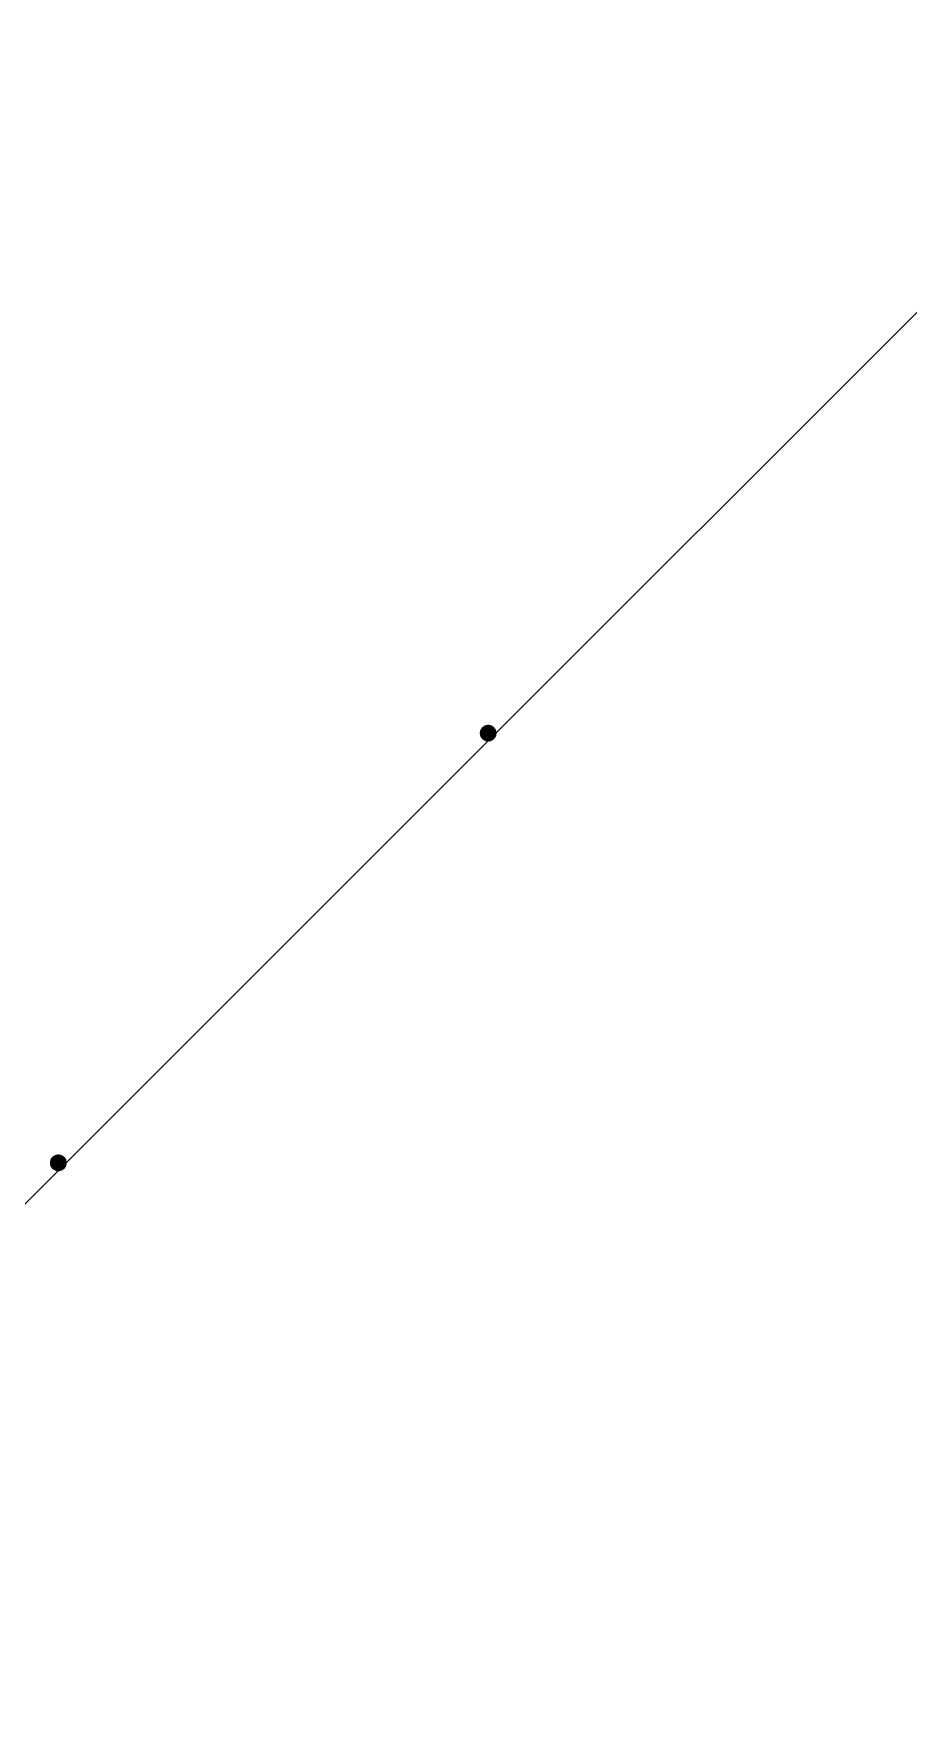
# Model space of a CAD drawing. Extents: x -1989 to 1557, y -2316 to 1157.
# Drawn here: x 197 to 485, y 526 to 1081 of the extents above; entities that cross this region are included whole.
import ezdxf

# ---------------------------------------------------------------- set-up
doc = ezdxf.new("R2010")
doc.units = 0
doc.layers.get('0').update_dxf_attribs({"color": 13, "linetype": 'CONTINUOUS'})
doc.layers.add('COLUMN', color=5, linetype='CONTINUOUS')
doc.layers.add('SITE', color=250, linetype='CONTINUOUS')

# ---------------------------------------------------------------- blocks, each defined once
blk = doc.blocks.new('GROUP_1')
at = {"color": 7}
for p, q in [((485.32, 3167.72, 190), (485.13, 3166.76, 190)), ((485.32, 3167.72), (485.13, 3166.76)), ((485.13, 3166.76), (485.32, 3167.72, 190)), ((485.14, 3166.95, 190), (485.13, 3166.76, 190)), ((485.13, 3166.76, 190), (485.14, 3166.58, 190)), ((485.13, 3166.76, 190), (485.32, 3165.81, 190)), ((485.13, 3166.76, 190), (485.13, 3166.76)), ((485.13, 3166.76), (485.32, 3165.81)), ((485.32, 3165.81), (485.13, 3166.76, 190)), ((485.16, 3167.14, 190), (485.14, 3166.95, 190)), ((485.14, 3166.58, 190), (485.16, 3166.39, 190)), ((485.19, 3167.32, 190), (485.16, 3167.14, 190)), ((485.16, 3166.39, 190), (485.19, 3166.21, 190)), ((485.24, 3167.5, 190), (485.19, 3167.32, 190)), ((485.19, 3166.21, 190), (485.24, 3166.03, 190)), ((485.3, 3167.68, 190), (485.24, 3167.5, 190)), ((485.24, 3166.03, 190), (485.3, 3165.85, 190)), ((485.38, 3167.85, 190), (485.3, 3167.68, 190)), ((485.3, 3165.85, 190), (485.38, 3165.68, 190)), ((485.86, 3168.53, 190), (485.32, 3167.72, 190)), ((485.86, 3168.53), (485.32, 3167.72)), ((485.32, 3167.72), (485.86, 3168.53, 190)), ((485.32, 3167.72, 190), (485.32, 3167.72)), ((485.32, 3165.81, 190), (485.86, 3165, 190)), ((485.32, 3165.81, 190), (485.32, 3165.81)), ((485.32, 3165.81), (485.86, 3165)), ((485.86, 3165), (485.32, 3165.81, 190)), ((485.47, 3168.01, 190), (485.38, 3167.85, 190)), ((485.57, 3168.17, 190), (485.47, 3168.01, 190)), ((485.68, 3168.32, 190), (485.57, 3168.17, 190)), ((485.8, 3168.46, 190), (485.68, 3168.32, 190)), ((485.93, 3168.6, 190), (485.8, 3168.46, 190)), ((486.67, 3169.07, 190), (485.86, 3168.53, 190)), ((486.67, 3169.07), (485.86, 3168.53)), ((485.86, 3168.53), (486.67, 3169.07, 190)), ((485.86, 3168.53, 190), (485.86, 3168.53)), ((486.07, 3168.72, 190), (485.93, 3168.6, 190)), ((486.22, 3168.83, 190), (486.07, 3168.72, 190)), ((486.38, 3168.93, 190), (486.22, 3168.83, 190)), ((486.55, 3169.02, 190), (486.38, 3168.93, 190)), ((486.72, 3169.09, 190), (486.55, 3169.02, 190)), ((487.63, 3169.26, 190), (486.67, 3169.07, 190)), ((487.63, 3169.26), (486.67, 3169.07)), ((486.67, 3169.07), (487.63, 3169.26, 190)), ((486.67, 3169.07, 190), (486.67, 3169.07)), ((486.89, 3169.15, 190), (486.72, 3169.09, 190)), ((487.07, 3169.2, 190), (486.89, 3169.15, 190)), ((487.26, 3169.24, 190), (487.07, 3169.2, 190)), ((487.44, 3169.26, 190), (487.26, 3169.24, 190)), ((487.63, 3169.26, 190), (487.44, 3169.26, 190)), ((487.82, 3169.26, 190), (487.63, 3169.26, 190)), ((488.59, 3169.07, 190), (487.63, 3169.26, 190)), ((487.63, 3169.26, 190), (487.63, 3169.26)), ((488.59, 3169.07), (487.63, 3169.26)), ((487.63, 3169.26), (488.59, 3169.07, 190)), ((488, 3169.24, 190), (487.82, 3169.26, 190)), ((488.19, 3169.2, 190), (488, 3169.24, 190)), ((488.37, 3169.15, 190), (488.19, 3169.2, 190)), ((488.54, 3169.09, 190), (488.37, 3169.15, 190)), ((488.72, 3169.02, 190), (488.54, 3169.09, 190)), ((489.4, 3168.53, 190), (488.59, 3169.07, 190)), ((489.4, 3168.53), (488.59, 3169.07)), ((488.59, 3169.07), (489.4, 3168.53, 190)), ((488.59, 3169.07, 190), (488.59, 3169.07)), ((488.88, 3168.93, 190), (488.72, 3169.02, 190)), ((489.04, 3168.83, 190), (488.88, 3168.93, 190)), ((489.19, 3168.72, 190), (489.04, 3168.83, 190)), ((489.33, 3168.6, 190), (489.19, 3168.72, 190)), ((489.46, 3168.46, 190), (489.33, 3168.6, 190)), ((489.94, 3167.72, 190), (489.4, 3168.53, 190)), ((489.4, 3168.53, 190), (489.4, 3168.53)), ((489.94, 3167.72), (489.4, 3168.53)), ((489.4, 3168.53), (489.94, 3167.72, 190)), ((489.4, 3165, 190), (489.94, 3165.81, 190)), ((489.4, 3165), (489.94, 3165.81)), ((489.94, 3165.81), (489.4, 3165, 190)), ((489.59, 3168.32, 190), (489.46, 3168.46, 190)), ((489.7, 3168.17, 190), (489.59, 3168.32, 190)), ((489.8, 3168.01, 190), (489.7, 3168.17, 190)), ((489.88, 3167.85, 190), (489.8, 3168.01, 190)), ((489.96, 3167.68, 190), (489.88, 3167.85, 190)), ((489.88, 3165.68, 190), (489.96, 3165.85, 190)), ((490.13, 3166.76, 190), (489.94, 3167.72, 190)), ((490.13, 3166.76), (489.94, 3167.72)), ((489.94, 3167.72), (490.13, 3166.76, 190)), ((489.94, 3167.72, 190), (489.94, 3167.72)), ((489.94, 3165.81, 190), (490.13, 3166.76, 190)), ((489.94, 3165.81), (490.13, 3166.76)), ((490.13, 3166.76), (489.94, 3165.81, 190)), ((489.94, 3165.81, 190), (489.94, 3165.81)), ((490.02, 3167.5, 190), (489.96, 3167.68, 190)), ((489.96, 3165.85, 190), (490.02, 3166.03, 190)), ((490.07, 3167.32, 190), (490.02, 3167.5, 190)), ((490.02, 3166.03, 190), (490.07, 3166.21, 190)), ((490.1, 3167.14, 190), (490.07, 3167.32, 190)), ((490.07, 3166.21, 190), (490.1, 3166.39, 190)), ((490.12, 3166.95, 190), (490.1, 3167.14, 190)), ((490.1, 3166.39, 190), (490.12, 3166.58, 190)), ((490.13, 3166.76, 190), (490.12, 3166.95, 190)), ((490.12, 3166.58, 190), (490.13, 3166.76, 190)), ((490.13, 3166.76, 190), (490.13, 3166.76)), ((485.38, 3165.68, 190), (485.47, 3165.51, 190)), ((485.47, 3165.51, 190), (485.57, 3165.36, 190)), ((485.57, 3165.36, 190), (485.68, 3165.21, 190)), ((485.68, 3165.21, 190), (485.8, 3165.06, 190)), ((485.8, 3165.06, 190), (485.93, 3164.93, 190)), ((485.86, 3165, 190), (486.67, 3164.45, 190)), ((485.86, 3165, 190), (485.86, 3165)), ((485.86, 3165), (486.67, 3164.45)), ((486.67, 3164.45), (485.86, 3165, 190)), ((485.93, 3164.93, 190), (486.07, 3164.81, 190)), ((486.07, 3164.81, 190), (486.22, 3164.7, 190)), ((486.22, 3164.7, 190), (486.38, 3164.6, 190)), ((486.38, 3164.6, 190), (486.55, 3164.51, 190)), ((486.55, 3164.51, 190), (486.72, 3164.44, 190)), ((486.67, 3164.45, 190), (487.63, 3164.26, 190)), ((486.67, 3164.45, 190), (486.67, 3164.45)), ((486.67, 3164.45), (487.63, 3164.26)), ((487.63, 3164.26), (486.67, 3164.45, 190)), ((486.72, 3164.44, 190), (486.89, 3164.38, 190)), ((486.89, 3164.38, 190), (487.07, 3164.33, 190)), ((487.07, 3164.33, 190), (487.26, 3164.29, 190)), ((487.26, 3164.29, 190), (487.44, 3164.27, 190)), ((487.44, 3164.27, 190), (487.63, 3164.26, 190)), ((487.63, 3164.26, 190), (488.59, 3164.45, 190)), ((487.63, 3164.26), (488.59, 3164.45)), ((488.59, 3164.45), (487.63, 3164.26, 190)), ((487.63, 3164.26, 190), (487.82, 3164.27, 190)), ((487.63, 3164.26, 190), (487.63, 3164.26)), ((487.82, 3164.27, 190), (488, 3164.29, 190)), ((488, 3164.29, 190), (488.19, 3164.33, 190)), ((488.19, 3164.33, 190), (488.37, 3164.38, 190)), ((488.37, 3164.38, 190), (488.54, 3164.44, 190)), ((488.54, 3164.44, 190), (488.72, 3164.51, 190)), ((488.59, 3164.45, 190), (489.4, 3165, 190)), ((488.59, 3164.45), (489.4, 3165)), ((489.4, 3165), (488.59, 3164.45, 190)), ((488.59, 3164.45, 190), (488.59, 3164.45)), ((488.72, 3164.51, 190), (488.88, 3164.6, 190)), ((488.88, 3164.6, 190), (489.04, 3164.7, 190)), ((489.04, 3164.7, 190), (489.19, 3164.81, 190)), ((489.19, 3164.81, 190), (489.33, 3164.93, 190)), ((489.33, 3164.93, 190), (489.46, 3165.06, 190)), ((489.4, 3165, 190), (489.4, 3165)), ((489.46, 3165.06, 190), (489.59, 3165.21, 190)), ((489.59, 3165.21, 190), (489.7, 3165.36, 190)), ((489.7, 3165.36, 190), (489.8, 3165.51, 190)), ((489.8, 3165.51, 190), (489.88, 3165.68, 190)), ((344.51, 3027.18, 190), (344.38, 3027.04, 190)), ((345.25, 3027.65, 190), (344.44, 3027.11, 190)), ((345.25, 3027.65), (344.44, 3027.11)), ((344.44, 3027.11), (345.25, 3027.65, 190)), ((344.65, 3027.3, 190), (344.51, 3027.18, 190)), ((344.8, 3027.41, 190), (344.65, 3027.3, 190)), ((344.96, 3027.51, 190), (344.8, 3027.41, 190)), ((345.12, 3027.6, 190), (344.96, 3027.51, 190)), ((345.3, 3027.67, 190), (345.12, 3027.6, 190)), ((346.21, 3027.84, 190), (345.25, 3027.65, 190)), ((346.21, 3027.84), (345.25, 3027.65)), ((345.25, 3027.65), (346.21, 3027.84, 190)), ((345.25, 3027.65, 190), (345.25, 3027.65)), ((345.47, 3027.73, 190), (345.3, 3027.67, 190)), ((345.65, 3027.78, 190), (345.47, 3027.73, 190)), ((345.84, 3027.81, 190), (345.65, 3027.78, 190)), ((346.02, 3027.84, 190), (345.84, 3027.81, 190)), ((346.21, 3027.84, 190), (346.02, 3027.84, 190)), ((346.4, 3027.84, 190), (346.21, 3027.84, 190)), ((347.17, 3027.65, 190), (346.21, 3027.84, 190)), ((346.21, 3027.84, 190), (346.21, 3027.84)), ((347.17, 3027.65), (346.21, 3027.84)), ((346.21, 3027.84), (347.17, 3027.65, 190)), ((346.58, 3027.81, 190), (346.4, 3027.84, 190)), ((346.77, 3027.78, 190), (346.58, 3027.81, 190)), ((346.95, 3027.73, 190), (346.77, 3027.78, 190)), ((347.12, 3027.67, 190), (346.95, 3027.73, 190)), ((347.29, 3027.6, 190), (347.12, 3027.67, 190)), ((347.98, 3027.11, 190), (347.17, 3027.65, 190)), ((347.98, 3027.11), (347.17, 3027.65)), ((347.17, 3027.65), (347.98, 3027.11, 190)), ((347.17, 3027.65, 190), (347.17, 3027.65)), ((347.46, 3027.51, 190), (347.29, 3027.6, 190)), ((347.62, 3027.41, 190), (347.46, 3027.51, 190)), ((347.77, 3027.3, 190), (347.62, 3027.41, 190)), ((347.91, 3027.18, 190), (347.77, 3027.3, 190)), ((348.04, 3027.04, 190), (347.91, 3027.18, 190)), ((343.9, 3026.3, 190), (343.71, 3025.34, 190)), ((343.9, 3026.3), (343.71, 3025.34)), ((343.71, 3025.34), (343.9, 3026.3, 190)), ((343.72, 3025.53, 190), (343.71, 3025.34, 190)), ((343.71, 3025.34, 190), (343.72, 3025.16, 190)), ((343.71, 3025.34, 190), (343.9, 3024.39, 190)), ((343.71, 3025.34, 190), (343.71, 3025.34)), ((343.71, 3025.34), (343.9, 3024.39)), ((343.9, 3024.39), (343.71, 3025.34, 190)), ((343.74, 3025.72, 190), (343.72, 3025.53, 190)), ((343.72, 3025.16, 190), (343.74, 3024.97, 190)), ((343.77, 3025.9, 190), (343.74, 3025.72, 190)), ((343.74, 3024.97, 190), (343.77, 3024.79, 190)), ((343.82, 3026.08, 190), (343.77, 3025.9, 190)), ((343.77, 3024.79, 190), (343.82, 3024.61, 190)), ((343.88, 3026.26, 190), (343.82, 3026.08, 190)), ((343.82, 3024.61, 190), (343.88, 3024.43, 190)), ((343.96, 3026.43, 190), (343.88, 3026.26, 190)), ((343.88, 3024.43, 190), (343.96, 3024.26, 190)), ((344.44, 3027.11, 190), (343.9, 3026.3, 190)), ((344.44, 3027.11), (343.9, 3026.3)), ((343.9, 3026.3), (344.44, 3027.11, 190)), ((343.9, 3026.3, 190), (343.9, 3026.3)), ((343.9, 3024.39, 190), (344.44, 3023.57, 190)), ((343.9, 3024.39, 190), (343.9, 3024.39)), ((343.9, 3024.39), (344.44, 3023.57)), ((344.44, 3023.57), (343.9, 3024.39, 190)), ((344.04, 3026.59, 190), (343.96, 3026.43, 190)), ((343.96, 3024.26, 190), (344.04, 3024.09, 190)), ((344.14, 3026.75, 190), (344.04, 3026.59, 190)), ((344.04, 3024.09, 190), (344.14, 3023.93, 190)), ((344.25, 3026.9, 190), (344.14, 3026.75, 190)), ((344.14, 3023.93, 190), (344.25, 3023.78, 190)), ((344.38, 3027.04, 190), (344.25, 3026.9, 190)), ((344.25, 3023.78, 190), (344.38, 3023.64, 190)), ((344.38, 3023.64, 190), (344.51, 3023.51, 190)), ((344.44, 3027.11, 190), (344.44, 3027.11)), ((344.44, 3023.57, 190), (345.25, 3023.03, 190)), ((344.44, 3023.57, 190), (344.44, 3023.57)), ((344.44, 3023.57), (345.25, 3023.03)), ((345.25, 3023.03), (344.44, 3023.57, 190)), ((344.51, 3023.51, 190), (344.65, 3023.39, 190)), ((344.65, 3023.39, 190), (344.8, 3023.28, 190)), ((344.8, 3023.28, 190), (344.96, 3023.18, 190)), ((344.96, 3023.18, 190), (345.12, 3023.09, 190)), ((345.12, 3023.09, 190), (345.3, 3023.02, 190)), ((345.25, 3023.03, 190), (346.21, 3022.84, 190)), ((345.25, 3023.03, 190), (345.25, 3023.03)), ((345.25, 3023.03), (346.21, 3022.84)), ((346.21, 3022.84), (345.25, 3023.03, 190)), ((345.3, 3023.02, 190), (345.47, 3022.95, 190)), ((345.47, 3022.95, 190), (345.65, 3022.91, 190)), ((345.65, 3022.91, 190), (345.84, 3022.87, 190)), ((345.84, 3022.87, 190), (346.02, 3022.85, 190)), ((346.02, 3022.85, 190), (346.21, 3022.84, 190)), ((346.21, 3022.84, 190), (347.17, 3023.03, 190)), ((346.21, 3022.84), (347.17, 3023.03)), ((347.17, 3023.03), (346.21, 3022.84, 190)), ((346.21, 3022.84, 190), (346.4, 3022.85, 190)), ((346.21, 3022.84, 190), (346.21, 3022.84)), ((346.4, 3022.85, 190), (346.58, 3022.87, 190)), ((346.58, 3022.87, 190), (346.77, 3022.91, 190)), ((346.77, 3022.91, 190), (346.95, 3022.95, 190)), ((346.95, 3022.95, 190), (347.12, 3023.02, 190)), ((347.12, 3023.02, 190), (347.29, 3023.09, 190)), ((347.17, 3023.03, 190), (347.98, 3023.57, 190)), ((347.17, 3023.03), (347.98, 3023.57)), ((347.98, 3023.57), (347.17, 3023.03, 190)), ((347.17, 3023.03, 190), (347.17, 3023.03)), ((347.29, 3023.09, 190), (347.46, 3023.18, 190)), ((347.46, 3023.18, 190), (347.62, 3023.28, 190)), ((347.62, 3023.28, 190), (347.77, 3023.39, 190)), ((347.77, 3023.39, 190), (347.91, 3023.51, 190)), ((347.91, 3023.51, 190), (348.04, 3023.64, 190)), ((348.52, 3026.3, 190), (347.98, 3027.11, 190)), ((347.98, 3027.11, 190), (347.98, 3027.11)), ((348.52, 3026.3), (347.98, 3027.11)), ((347.98, 3027.11), (348.52, 3026.3, 190)), ((347.98, 3023.57, 190), (348.52, 3024.39, 190)), ((347.98, 3023.57), (348.52, 3024.39)), ((348.52, 3024.39), (347.98, 3023.57, 190)), ((347.98, 3023.57, 190), (347.98, 3023.57)), ((348.16, 3026.9, 190), (348.04, 3027.04, 190)), ((348.04, 3023.64, 190), (348.16, 3023.78, 190)), ((348.27, 3026.75, 190), (348.16, 3026.9, 190)), ((348.16, 3023.78, 190), (348.27, 3023.93, 190)), ((348.37, 3026.59, 190), (348.27, 3026.75, 190)), ((348.27, 3023.93, 190), (348.37, 3024.09, 190)), ((348.46, 3026.43, 190), (348.37, 3026.59, 190)), ((348.37, 3024.09, 190), (348.46, 3024.26, 190)), ((348.54, 3026.26, 190), (348.46, 3026.43, 190)), ((348.46, 3024.26, 190), (348.54, 3024.43, 190)), ((348.71, 3025.34, 190), (348.52, 3026.3, 190)), ((348.71, 3025.34), (348.52, 3026.3)), ((348.52, 3026.3), (348.71, 3025.34, 190)), ((348.52, 3026.3, 190), (348.52, 3026.3)), ((348.52, 3024.39, 190), (348.71, 3025.34, 190)), ((348.52, 3024.39), (348.71, 3025.34)), ((348.71, 3025.34), (348.52, 3024.39, 190)), ((348.52, 3024.39, 190), (348.52, 3024.39)), ((348.6, 3026.08, 190), (348.54, 3026.26, 190)), ((348.54, 3024.43, 190), (348.6, 3024.61, 190)), ((348.65, 3025.9, 190), (348.6, 3026.08, 190)), ((348.6, 3024.61, 190), (348.65, 3024.79, 190)), ((348.68, 3025.72, 190), (348.65, 3025.9, 190)), ((348.65, 3024.79, 190), (348.68, 3024.97, 190)), ((348.7, 3025.53, 190), (348.68, 3025.72, 190)), ((348.68, 3024.97, 190), (348.7, 3025.16, 190)), ((348.71, 3025.34, 190), (348.7, 3025.53, 190)), ((348.7, 3025.16, 190), (348.71, 3025.34, 190)), ((348.71, 3025.34, 190), (348.71, 3025.34))]:
    blk.add_line(p, q, dxfattribs=at)
at = {"layer": 'COLUMN', "color": 7}
for points in [[(490.13, 3166.76, 190), (490.09, 3167.22, 190), (489.96, 3167.68, 190), (489.72, 3168.13, 190), (489.4, 3168.53, 190), (489, 3168.86, 190), (488.55, 3169.09, 190), (488.09, 3169.22, 190), (487.63, 3169.26, 190), (487.18, 3169.22, 190), (486.71, 3169.09, 190), (486.26, 3168.86, 190), (485.86, 3168.53, 190), (485.54, 3168.13, 190), (485.31, 3167.68, 190), (485.17, 3167.22, 190), (485.13, 3166.76, 190), (485.17, 3166.31, 190), (485.31, 3165.84, 190), (485.54, 3165.4, 190), (485.86, 3165, 190), (486.26, 3164.67, 190), (486.71, 3164.44, 190), (487.18, 3164.31, 190), (487.63, 3164.26, 190), (488.09, 3164.31, 190), (488.55, 3164.44, 190), (489, 3164.67, 190), (489.4, 3165, 190), (489.72, 3165.4, 190), (489.96, 3165.84, 190), (490.09, 3166.31, 190), (490.13, 3166.76, 190)], [(348.71, 3025.34, 190), (348.67, 3025.8, 190), (348.53, 3026.26, 190), (348.3, 3026.71, 190), (347.98, 3027.11, 190), (347.58, 3027.44, 190), (347.13, 3027.67, 190), (346.66, 3027.8, 190), (346.21, 3027.84, 190), (345.75, 3027.8, 190), (345.29, 3027.67, 190), (344.84, 3027.44, 190), (344.44, 3027.11, 190), (344.12, 3026.71, 190), (343.88, 3026.26, 190), (343.75, 3025.8, 190), (343.71, 3025.34, 190), (343.75, 3024.89, 190), (343.88, 3024.42, 190), (344.12, 3023.97, 190), (344.44, 3023.58, 190), (344.84, 3023.25, 190), (345.29, 3023.02, 190), (345.75, 3022.88, 190), (346.21, 3022.84, 190), (346.66, 3022.88, 190), (347.13, 3023.02, 190), (347.58, 3023.25, 190), (347.98, 3023.58, 190), (348.3, 3023.97, 190), (348.53, 3024.42, 190), (348.67, 3024.89, 190), (348.71, 3025.34, 190)]]:
    blk.add_polyline3d(points, close=True, dxfattribs=at)
at = {"layer": 'SITE', "color": 7}
blk.add_polyline3d([(65.87, 2742.5, 0), (720.34, 3396.97, 0)], dxfattribs=at)
at = {"layer": 'COLUMN', "color": 7}
mesh = blk.add_polyface(dxfattribs=at)
corners = [(485.14, 3166.58, 190), (485.14, 3166.95, 190), (485.13, 3166.76, 190), (485.16, 3166.39, 190), (485.16, 3167.14, 190), (485.19, 3166.21, 190), (485.19, 3167.32, 190), (485.24, 3166.03, 190), (485.24, 3167.5, 190), (485.3, 3165.85, 190), (485.3, 3167.68, 190), (485.38, 3165.68, 190), (485.38, 3167.85, 190), (485.47, 3165.51, 190), (485.47, 3168.01, 190), (485.57, 3165.36, 190), (485.57, 3168.17, 190), (485.68, 3165.21, 190), (485.68, 3168.32, 190), (485.8, 3165.06, 190), (485.8, 3168.46, 190), (485.93, 3164.93, 190), (485.93, 3168.6, 190), (486.07, 3164.81, 190), (486.07, 3168.72, 190), (486.22, 3164.7, 190), (486.22, 3168.83, 190), (486.38, 3164.6, 190), (486.38, 3168.93, 190), (486.55, 3164.51, 190), (486.55, 3169.02, 190), (486.72, 3164.44, 190), (486.72, 3169.09, 190), (486.89, 3164.38, 190), (486.89, 3169.15, 190), (487.07, 3164.33, 190), (487.07, 3169.2, 190), (487.26, 3164.29, 190), (487.26, 3169.24, 190), (487.44, 3164.27, 190), (487.44, 3169.26, 190), (487.63, 3164.26, 190), (487.63, 3169.26, 190), (487.82, 3164.27, 190), (487.82, 3169.26, 190), (488, 3164.29, 190), (488, 3169.24, 190), (488.19, 3164.33, 190), (488.19, 3169.2, 190), (488.37, 3164.38, 190), (488.37, 3169.15, 190), (488.54, 3164.44, 190), (488.54, 3169.09, 190), (488.72, 3164.51, 190), (488.72, 3169.02, 190), (488.88, 3164.6, 190), (488.88, 3168.93, 190), (489.04, 3164.7, 190), (489.04, 3168.83, 190), (489.19, 3164.81, 190), (489.19, 3168.72, 190), (489.33, 3164.93, 190), (489.33, 3168.6, 190), (489.46, 3165.06, 190), (489.46, 3168.46, 190), (489.59, 3165.21, 190), (489.59, 3168.32, 190), (489.7, 3165.36, 190), (489.7, 3168.17, 190), (489.8, 3165.51, 190), (489.8, 3168.01, 190), (489.88, 3165.68, 190), (489.88, 3167.85, 190), (489.96, 3165.85, 190), (489.96, 3167.68, 190), (490.02, 3166.03, 190), (490.02, 3167.5, 190), (490.07, 3166.21, 190), (490.07, 3167.32, 190), (490.1, 3166.39, 190), (490.1, 3167.14, 190), (490.12, 3166.58, 190), (490.12, 3166.95, 190), (490.13, 3166.76, 190)]
mesh.append_faces([[corners[k] for k in face] for face in [(0, 1, 2), (82, 81, 83)]], dxfattribs={"vtx0": -1, "color": 7})
mesh.append_faces([[corners[k] for k in face] for face in [(1, 3, 4), (4, 5, 6), (6, 7, 8), (8, 9, 10), (10, 11, 12), (12, 13, 14), (14, 15, 16), (16, 17, 18), (18, 19, 20), (20, 21, 22), (22, 23, 24), (24, 25, 26), (26, 27, 28), (28, 29, 30), (30, 31, 32), (32, 33, 34), (34, 35, 36), (36, 37, 38), (38, 39, 40), (40, 41, 42), (42, 43, 44), (44, 45, 46), (46, 47, 48), (48, 49, 50), (50, 51, 52), (52, 53, 54), (54, 55, 56), (56, 57, 58), (58, 59, 60), (60, 61, 62), (62, 63, 64), (64, 65, 66), (66, 67, 68), (68, 69, 70), (70, 71, 72), (72, 73, 74), (74, 75, 76), (76, 77, 78), (78, 79, 80), (80, 81, 82)]], dxfattribs={"vtx0": -1, "vtx1": -1, "color": 7})
mesh.append_faces([[corners[k] for k in face] for face in [(1, 0, 3), (4, 3, 5), (6, 5, 7), (8, 7, 9), (10, 9, 11), (12, 11, 13), (14, 13, 15), (16, 15, 17), (18, 17, 19), (20, 19, 21), (22, 21, 23), (24, 23, 25), (26, 25, 27), (28, 27, 29), (30, 29, 31), (32, 31, 33), (34, 33, 35), (36, 35, 37), (38, 37, 39), (40, 39, 41), (42, 41, 43), (44, 43, 45), (46, 45, 47), (48, 47, 49), (50, 49, 51), (52, 51, 53), (54, 53, 55), (56, 55, 57), (58, 57, 59), (60, 59, 61), (62, 61, 63), (64, 63, 65), (66, 65, 67), (68, 67, 69), (70, 69, 71), (72, 71, 73), (74, 73, 75), (76, 75, 77), (78, 77, 79), (80, 79, 81)]], dxfattribs={"vtx0": -1, "vtx2": -1, "color": 7})
mesh = blk.add_polyface(dxfattribs=at)
corners = [(485.32, 3165.81, 190), (485.32, 3167.72, 190), (485.13, 3166.76, 190), (485.86, 3165, 190), (485.86, 3168.53, 190), (486.67, 3164.45, 190), (486.67, 3169.07, 190), (487.63, 3164.26, 190), (487.63, 3169.26, 190), (488.59, 3164.45, 190), (488.59, 3169.07, 190), (489.4, 3165, 190), (489.4, 3168.53, 190), (489.94, 3165.81, 190), (489.94, 3167.72, 190), (490.13, 3166.76, 190)]
mesh.append_faces([[corners[k] for k in face] for face in [(0, 1, 2), (14, 13, 15)]], dxfattribs={"vtx0": -1, "color": 7})
mesh.append_faces([[corners[k] for k in face] for face in [(1, 3, 4), (4, 5, 6), (6, 7, 8), (8, 9, 10), (10, 11, 12), (12, 13, 14)]], dxfattribs={"vtx0": -1, "vtx1": -1, "color": 7})
mesh.append_faces([[corners[k] for k in face] for face in [(1, 0, 3), (4, 3, 5), (6, 5, 7), (8, 7, 9), (10, 9, 11), (12, 11, 13)]], dxfattribs={"vtx0": -1, "vtx2": -1, "color": 7})
mesh = blk.add_polyface(dxfattribs=at)
corners = [(485.32, 3167.72), (485.32, 3165.81), (485.13, 3166.76), (485.86, 3168.53), (485.86, 3165), (486.67, 3169.07), (486.67, 3164.45), (487.63, 3169.26), (487.63, 3164.26), (488.59, 3169.07), (488.59, 3164.45), (489.4, 3168.53), (489.4, 3165), (489.94, 3167.72), (489.94, 3165.81), (490.13, 3166.76)]
mesh.append_faces([[corners[k] for k in face] for face in [(0, 1, 2), (14, 13, 15)]], dxfattribs={"vtx0": -1, "color": 7})
mesh.append_faces([[corners[k] for k in face] for face in [(1, 3, 4), (4, 5, 6), (6, 7, 8), (8, 9, 10), (10, 11, 12), (12, 13, 14)]], dxfattribs={"vtx0": -1, "vtx1": -1, "color": 7})
mesh.append_faces([[corners[k] for k in face] for face in [(1, 0, 3), (4, 3, 5), (6, 5, 7), (8, 7, 9), (10, 9, 11), (12, 11, 13)]], dxfattribs={"vtx0": -1, "vtx2": -1, "color": 7})
mesh = blk.add_polyface(dxfattribs=at)
corners = [(485.32, 3167.72), (485.13, 3166.76), (485.32, 3167.72, 190)]
mesh.append_faces([[corners[k] for k in face] for face in [(0, 1, 2)]], dxfattribs={"color": 7})
mesh = blk.add_polyface(dxfattribs=at)
corners = [(485.32, 3167.72, 190), (485.13, 3166.76), (485.13, 3166.76, 190)]
mesh.append_faces([[corners[k] for k in face] for face in [(0, 1, 2)]], dxfattribs={"color": 7})
mesh = blk.add_polyface(dxfattribs=at)
corners = [(485.13, 3166.76), (485.32, 3165.81), (485.13, 3166.76, 190)]
mesh.append_faces([[corners[k] for k in face] for face in [(0, 1, 2)]], dxfattribs={"color": 7})
mesh = blk.add_polyface(dxfattribs=at)
corners = [(485.13, 3166.76, 190), (485.32, 3165.81), (485.32, 3165.81, 190)]
mesh.append_faces([[corners[k] for k in face] for face in [(0, 1, 2)]], dxfattribs={"color": 7})
mesh = blk.add_polyface(dxfattribs=at)
corners = [(485.86, 3168.53), (485.32, 3167.72), (485.86, 3168.53, 190)]
mesh.append_faces([[corners[k] for k in face] for face in [(0, 1, 2)]], dxfattribs={"color": 7})
mesh = blk.add_polyface(dxfattribs=at)
corners = [(485.86, 3168.53, 190), (485.32, 3167.72), (485.32, 3167.72, 190)]
mesh.append_faces([[corners[k] for k in face] for face in [(0, 1, 2)]], dxfattribs={"color": 7})
mesh = blk.add_polyface(dxfattribs=at)
corners = [(485.32, 3165.81), (485.86, 3165), (485.32, 3165.81, 190)]
mesh.append_faces([[corners[k] for k in face] for face in [(0, 1, 2)]], dxfattribs={"color": 7})
mesh = blk.add_polyface(dxfattribs=at)
corners = [(485.32, 3165.81, 190), (485.86, 3165), (485.86, 3165, 190)]
mesh.append_faces([[corners[k] for k in face] for face in [(0, 1, 2)]], dxfattribs={"color": 7})
mesh = blk.add_polyface(dxfattribs=at)
corners = [(486.67, 3169.07, 190), (486.67, 3169.07), (485.86, 3168.53)]
mesh.append_faces([[corners[k] for k in face] for face in [(0, 1, 2)]], dxfattribs={"color": 7})
mesh = blk.add_polyface(dxfattribs=at)
corners = [(486.67, 3169.07, 190), (485.86, 3168.53), (485.86, 3168.53, 190)]
mesh.append_faces([[corners[k] for k in face] for face in [(0, 1, 2)]], dxfattribs={"color": 7})
mesh = blk.add_polyface(dxfattribs=at)
corners = [(487.63, 3169.26, 190), (487.63, 3169.26), (486.67, 3169.07)]
mesh.append_faces([[corners[k] for k in face] for face in [(0, 1, 2)]], dxfattribs={"color": 7})
mesh = blk.add_polyface(dxfattribs=at)
corners = [(487.63, 3169.26, 190), (486.67, 3169.07), (486.67, 3169.07, 190)]
mesh.append_faces([[corners[k] for k in face] for face in [(0, 1, 2)]], dxfattribs={"color": 7})
mesh = blk.add_polyface(dxfattribs=at)
corners = [(488.59, 3169.07, 190), (488.59, 3169.07), (487.63, 3169.26)]
mesh.append_faces([[corners[k] for k in face] for face in [(0, 1, 2)]], dxfattribs={"color": 7})
mesh = blk.add_polyface(dxfattribs=at)
corners = [(488.59, 3169.07, 190), (487.63, 3169.26), (487.63, 3169.26, 190)]
mesh.append_faces([[corners[k] for k in face] for face in [(0, 1, 2)]], dxfattribs={"color": 7})
mesh = blk.add_polyface(dxfattribs=at)
corners = [(489.4, 3168.53, 190), (489.4, 3168.53), (488.59, 3169.07)]
mesh.append_faces([[corners[k] for k in face] for face in [(0, 1, 2)]], dxfattribs={"color": 7})
mesh = blk.add_polyface(dxfattribs=at)
corners = [(489.4, 3168.53, 190), (488.59, 3169.07), (488.59, 3169.07, 190)]
mesh.append_faces([[corners[k] for k in face] for face in [(0, 1, 2)]], dxfattribs={"color": 7})
mesh = blk.add_polyface(dxfattribs=at)
corners = [(489.4, 3168.53), (489.94, 3167.72, 190), (489.94, 3167.72)]
mesh.append_faces([[corners[k] for k in face] for face in [(0, 1, 2)]], dxfattribs={"color": 7})
mesh = blk.add_polyface(dxfattribs=at)
corners = [(489.4, 3168.53, 190), (489.94, 3167.72, 190), (489.4, 3168.53)]
mesh.append_faces([[corners[k] for k in face] for face in [(0, 1, 2)]], dxfattribs={"color": 7})
mesh = blk.add_polyface(dxfattribs=at)
corners = [(489.94, 3165.81), (489.4, 3165, 190), (489.4, 3165)]
mesh.append_faces([[corners[k] for k in face] for face in [(0, 1, 2)]], dxfattribs={"color": 7})
mesh = blk.add_polyface(dxfattribs=at)
corners = [(489.94, 3165.81, 190), (489.4, 3165, 190), (489.94, 3165.81)]
mesh.append_faces([[corners[k] for k in face] for face in [(0, 1, 2)]], dxfattribs={"color": 7})
mesh = blk.add_polyface(dxfattribs=at)
corners = [(489.94, 3167.72), (490.13, 3166.76, 190), (490.13, 3166.76)]
mesh.append_faces([[corners[k] for k in face] for face in [(0, 1, 2)]], dxfattribs={"color": 7})
mesh = blk.add_polyface(dxfattribs=at)
corners = [(489.94, 3167.72, 190), (490.13, 3166.76, 190), (489.94, 3167.72)]
mesh.append_faces([[corners[k] for k in face] for face in [(0, 1, 2)]], dxfattribs={"color": 7})
mesh = blk.add_polyface(dxfattribs=at)
corners = [(490.13, 3166.76), (489.94, 3165.81, 190), (489.94, 3165.81)]
mesh.append_faces([[corners[k] for k in face] for face in [(0, 1, 2)]], dxfattribs={"color": 7})
mesh = blk.add_polyface(dxfattribs=at)
corners = [(490.13, 3166.76, 190), (489.94, 3165.81, 190), (490.13, 3166.76)]
mesh.append_faces([[corners[k] for k in face] for face in [(0, 1, 2)]], dxfattribs={"color": 7})
mesh = blk.add_polyface(dxfattribs=at)
corners = [(485.86, 3165, 190), (485.86, 3165), (486.67, 3164.45)]
mesh.append_faces([[corners[k] for k in face] for face in [(0, 1, 2)]], dxfattribs={"color": 7})
mesh = blk.add_polyface(dxfattribs=at)
corners = [(485.86, 3165, 190), (486.67, 3164.45), (486.67, 3164.45, 190)]
mesh.append_faces([[corners[k] for k in face] for face in [(0, 1, 2)]], dxfattribs={"color": 7})
mesh = blk.add_polyface(dxfattribs=at)
corners = [(486.67, 3164.45, 190), (486.67, 3164.45), (487.63, 3164.26)]
mesh.append_faces([[corners[k] for k in face] for face in [(0, 1, 2)]], dxfattribs={"color": 7})
mesh = blk.add_polyface(dxfattribs=at)
corners = [(486.67, 3164.45, 190), (487.63, 3164.26), (487.63, 3164.26, 190)]
mesh.append_faces([[corners[k] for k in face] for face in [(0, 1, 2)]], dxfattribs={"color": 7})
mesh = blk.add_polyface(dxfattribs=at)
corners = [(487.63, 3164.26, 190), (487.63, 3164.26), (488.59, 3164.45)]
mesh.append_faces([[corners[k] for k in face] for face in [(0, 1, 2)]], dxfattribs={"color": 7})
mesh = blk.add_polyface(dxfattribs=at)
corners = [(487.63, 3164.26, 190), (488.59, 3164.45), (488.59, 3164.45, 190)]
mesh.append_faces([[corners[k] for k in face] for face in [(0, 1, 2)]], dxfattribs={"color": 7})
mesh = blk.add_polyface(dxfattribs=at)
corners = [(488.59, 3164.45, 190), (488.59, 3164.45), (489.4, 3165)]
mesh.append_faces([[corners[k] for k in face] for face in [(0, 1, 2)]], dxfattribs={"color": 7})
mesh = blk.add_polyface(dxfattribs=at)
corners = [(488.59, 3164.45, 190), (489.4, 3165), (489.4, 3165, 190)]
mesh.append_faces([[corners[k] for k in face] for face in [(0, 1, 2)]], dxfattribs={"color": 7})
mesh = blk.add_polyface(dxfattribs=at)
corners = [(343.72, 3025.16, 190), (343.72, 3025.53, 190), (343.71, 3025.34, 190), (343.74, 3024.97, 190), (343.74, 3025.72, 190), (343.77, 3024.79, 190), (343.77, 3025.9, 190), (343.82, 3024.61, 190), (343.82, 3026.08, 190), (343.88, 3024.43, 190), (343.88, 3026.26, 190), (343.96, 3024.26, 190), (343.96, 3026.43, 190), (344.04, 3024.09, 190), (344.04, 3026.59, 190), (344.14, 3023.93, 190), (344.14, 3026.75, 190), (344.25, 3023.78, 190), (344.25, 3026.9, 190), (344.38, 3023.64, 190), (344.38, 3027.04, 190), (344.51, 3023.51, 190), (344.51, 3027.18, 190), (344.65, 3023.39, 190), (344.65, 3027.3, 190), (344.8, 3023.28, 190), (344.8, 3027.41, 190), (344.96, 3023.18, 190), (344.96, 3027.51, 190), (345.12, 3023.09, 190), (345.12, 3027.6, 190), (345.3, 3023.02, 190), (345.3, 3027.67, 190), (345.47, 3022.95, 190), (345.47, 3027.73, 190), (345.65, 3022.91, 190), (345.65, 3027.78, 190), (345.84, 3022.87, 190), (345.84, 3027.81, 190), (346.02, 3022.85, 190), (346.02, 3027.84, 190), (346.21, 3022.84, 190), (346.21, 3027.84, 190), (346.4, 3022.85, 190), (346.4, 3027.84, 190), (346.58, 3022.87, 190), (346.58, 3027.81, 190), (346.77, 3022.91, 190), (346.77, 3027.78, 190), (346.95, 3022.95, 190), (346.95, 3027.73, 190), (347.12, 3023.02, 190), (347.12, 3027.67, 190), (347.29, 3023.09, 190), (347.29, 3027.6, 190), (347.46, 3023.18, 190), (347.46, 3027.51, 190), (347.62, 3023.28, 190), (347.62, 3027.41, 190), (347.77, 3023.39, 190), (347.77, 3027.3, 190), (347.91, 3023.51, 190), (347.91, 3027.18, 190), (348.04, 3023.64, 190), (348.04, 3027.04, 190), (348.16, 3023.78, 190), (348.16, 3026.9, 190), (348.27, 3023.93, 190), (348.27, 3026.75, 190), (348.37, 3024.09, 190), (348.37, 3026.59, 190), (348.46, 3024.26, 190), (348.46, 3026.43, 190), (348.54, 3024.43, 190), (348.54, 3026.26, 190), (348.6, 3024.61, 190), (348.6, 3026.08, 190), (348.65, 3024.79, 190), (348.65, 3025.9, 190), (348.68, 3024.97, 190), (348.68, 3025.72, 190), (348.7, 3025.16, 190), (348.7, 3025.53, 190), (348.71, 3025.34, 190)]
mesh.append_faces([[corners[k] for k in face] for face in [(0, 1, 2), (82, 81, 83)]], dxfattribs={"vtx0": -1, "color": 7})
mesh.append_faces([[corners[k] for k in face] for face in [(1, 3, 4), (4, 5, 6), (6, 7, 8), (8, 9, 10), (10, 11, 12), (12, 13, 14), (14, 15, 16), (16, 17, 18), (18, 19, 20), (20, 21, 22), (22, 23, 24), (24, 25, 26), (26, 27, 28), (28, 29, 30), (30, 31, 32), (32, 33, 34), (34, 35, 36), (36, 37, 38), (38, 39, 40), (40, 41, 42), (42, 43, 44), (44, 45, 46), (46, 47, 48), (48, 49, 50), (50, 51, 52), (52, 53, 54), (54, 55, 56), (56, 57, 58), (58, 59, 60), (60, 61, 62), (62, 63, 64), (64, 65, 66), (66, 67, 68), (68, 69, 70), (70, 71, 72), (72, 73, 74), (74, 75, 76), (76, 77, 78), (78, 79, 80), (80, 81, 82)]], dxfattribs={"vtx0": -1, "vtx1": -1, "color": 7})
mesh.append_faces([[corners[k] for k in face] for face in [(1, 0, 3), (4, 3, 5), (6, 5, 7), (8, 7, 9), (10, 9, 11), (12, 11, 13), (14, 13, 15), (16, 15, 17), (18, 17, 19), (20, 19, 21), (22, 21, 23), (24, 23, 25), (26, 25, 27), (28, 27, 29), (30, 29, 31), (32, 31, 33), (34, 33, 35), (36, 35, 37), (38, 37, 39), (40, 39, 41), (42, 41, 43), (44, 43, 45), (46, 45, 47), (48, 47, 49), (50, 49, 51), (52, 51, 53), (54, 53, 55), (56, 55, 57), (58, 57, 59), (60, 59, 61), (62, 61, 63), (64, 63, 65), (66, 65, 67), (68, 67, 69), (70, 69, 71), (72, 71, 73), (74, 73, 75), (76, 75, 77), (78, 77, 79), (80, 79, 81)]], dxfattribs={"vtx0": -1, "vtx2": -1, "color": 7})
mesh = blk.add_polyface(dxfattribs=at)
corners = [(343.9, 3024.39, 190), (343.9, 3026.3, 190), (343.71, 3025.34, 190), (344.44, 3023.57, 190), (344.44, 3027.11, 190), (345.25, 3023.03, 190), (345.25, 3027.65, 190), (346.21, 3022.84, 190), (346.21, 3027.84, 190), (347.17, 3023.03, 190), (347.17, 3027.65, 190), (347.98, 3023.57, 190), (347.98, 3027.11, 190), (348.52, 3024.39, 190), (348.52, 3026.3, 190), (348.71, 3025.34, 190)]
mesh.append_faces([[corners[k] for k in face] for face in [(0, 1, 2), (14, 13, 15)]], dxfattribs={"vtx0": -1, "color": 7})
mesh.append_faces([[corners[k] for k in face] for face in [(1, 3, 4), (4, 5, 6), (6, 7, 8), (8, 9, 10), (10, 11, 12), (12, 13, 14)]], dxfattribs={"vtx0": -1, "vtx1": -1, "color": 7})
mesh.append_faces([[corners[k] for k in face] for face in [(1, 0, 3), (4, 3, 5), (6, 5, 7), (8, 7, 9), (10, 9, 11), (12, 11, 13)]], dxfattribs={"vtx0": -1, "vtx2": -1, "color": 7})
mesh = blk.add_polyface(dxfattribs=at)
corners = [(343.9, 3026.3), (343.9, 3024.39), (343.71, 3025.34), (344.44, 3027.11), (344.44, 3023.57), (345.25, 3027.65), (345.25, 3023.03), (346.21, 3027.84), (346.21, 3022.84), (347.17, 3027.65), (347.17, 3023.03), (347.98, 3027.11), (347.98, 3023.57), (348.52, 3026.3), (348.52, 3024.39), (348.71, 3025.34)]
mesh.append_faces([[corners[k] for k in face] for face in [(0, 1, 2), (14, 13, 15)]], dxfattribs={"vtx0": -1, "color": 7})
mesh.append_faces([[corners[k] for k in face] for face in [(1, 3, 4), (4, 5, 6), (6, 7, 8), (8, 9, 10), (10, 11, 12), (12, 13, 14)]], dxfattribs={"vtx0": -1, "vtx1": -1, "color": 7})
mesh.append_faces([[corners[k] for k in face] for face in [(1, 0, 3), (4, 3, 5), (6, 5, 7), (8, 7, 9), (10, 9, 11), (12, 11, 13)]], dxfattribs={"vtx0": -1, "vtx2": -1, "color": 7})
mesh = blk.add_polyface(dxfattribs=at)
corners = [(345.25, 3027.65, 190), (345.25, 3027.65), (344.44, 3027.11)]
mesh.append_faces([[corners[k] for k in face] for face in [(0, 1, 2)]], dxfattribs={"color": 7})
mesh = blk.add_polyface(dxfattribs=at)
corners = [(345.25, 3027.65, 190), (344.44, 3027.11), (344.44, 3027.11, 190)]
mesh.append_faces([[corners[k] for k in face] for face in [(0, 1, 2)]], dxfattribs={"color": 7})
mesh = blk.add_polyface(dxfattribs=at)
corners = [(346.21, 3027.84, 190), (346.21, 3027.84), (345.25, 3027.65)]
mesh.append_faces([[corners[k] for k in face] for face in [(0, 1, 2)]], dxfattribs={"color": 7})
mesh = blk.add_polyface(dxfattribs=at)
corners = [(346.21, 3027.84, 190), (345.25, 3027.65), (345.25, 3027.65, 190)]
mesh.append_faces([[corners[k] for k in face] for face in [(0, 1, 2)]], dxfattribs={"color": 7})
mesh = blk.add_polyface(dxfattribs=at)
corners = [(347.17, 3027.65, 190), (347.17, 3027.65), (346.21, 3027.84)]
mesh.append_faces([[corners[k] for k in face] for face in [(0, 1, 2)]], dxfattribs={"color": 7})
mesh = blk.add_polyface(dxfattribs=at)
corners = [(347.17, 3027.65, 190), (346.21, 3027.84), (346.21, 3027.84, 190)]
mesh.append_faces([[corners[k] for k in face] for face in [(0, 1, 2)]], dxfattribs={"color": 7})
mesh = blk.add_polyface(dxfattribs=at)
corners = [(347.98, 3027.11, 190), (347.98, 3027.11), (347.17, 3027.65)]
mesh.append_faces([[corners[k] for k in face] for face in [(0, 1, 2)]], dxfattribs={"color": 7})
mesh = blk.add_polyface(dxfattribs=at)
corners = [(347.98, 3027.11, 190), (347.17, 3027.65), (347.17, 3027.65, 190)]
mesh.append_faces([[corners[k] for k in face] for face in [(0, 1, 2)]], dxfattribs={"color": 7})
mesh = blk.add_polyface(dxfattribs=at)
corners = [(343.9, 3026.3), (343.71, 3025.34), (343.9, 3026.3, 190)]
mesh.append_faces([[corners[k] for k in face] for face in [(0, 1, 2)]], dxfattribs={"color": 7})
mesh = blk.add_polyface(dxfattribs=at)
corners = [(343.9, 3026.3, 190), (343.71, 3025.34), (343.71, 3025.34, 190)]
mesh.append_faces([[corners[k] for k in face] for face in [(0, 1, 2)]], dxfattribs={"color": 7})
mesh = blk.add_polyface(dxfattribs=at)
corners = [(343.71, 3025.34), (343.9, 3024.39), (343.71, 3025.34, 190)]
mesh.append_faces([[corners[k] for k in face] for face in [(0, 1, 2)]], dxfattribs={"color": 7})
mesh = blk.add_polyface(dxfattribs=at)
corners = [(343.71, 3025.34, 190), (343.9, 3024.39), (343.9, 3024.39, 190)]
mesh.append_faces([[corners[k] for k in face] for face in [(0, 1, 2)]], dxfattribs={"color": 7})
mesh = blk.add_polyface(dxfattribs=at)
corners = [(344.44, 3027.11), (343.9, 3026.3), (344.44, 3027.11, 190)]
mesh.append_faces([[corners[k] for k in face] for face in [(0, 1, 2)]], dxfattribs={"color": 7})
mesh = blk.add_polyface(dxfattribs=at)
corners = [(344.44, 3027.11, 190), (343.9, 3026.3), (343.9, 3026.3, 190)]
mesh.append_faces([[corners[k] for k in face] for face in [(0, 1, 2)]], dxfattribs={"color": 7})
mesh = blk.add_polyface(dxfattribs=at)
corners = [(343.9, 3024.39), (344.44, 3023.57), (343.9, 3024.39, 190)]
mesh.append_faces([[corners[k] for k in face] for face in [(0, 1, 2)]], dxfattribs={"color": 7})
mesh = blk.add_polyface(dxfattribs=at)
corners = [(343.9, 3024.39, 190), (344.44, 3023.57), (344.44, 3023.57, 190)]
mesh.append_faces([[corners[k] for k in face] for face in [(0, 1, 2)]], dxfattribs={"color": 7})
mesh = blk.add_polyface(dxfattribs=at)
corners = [(344.44, 3023.57, 190), (344.44, 3023.57), (345.25, 3023.03)]
mesh.append_faces([[corners[k] for k in face] for face in [(0, 1, 2)]], dxfattribs={"color": 7})
mesh = blk.add_polyface(dxfattribs=at)
corners = [(344.44, 3023.57, 190), (345.25, 3023.03), (345.25, 3023.03, 190)]
mesh.append_faces([[corners[k] for k in face] for face in [(0, 1, 2)]], dxfattribs={"color": 7})
mesh = blk.add_polyface(dxfattribs=at)
corners = [(345.25, 3023.03, 190), (345.25, 3023.03), (346.21, 3022.84)]
mesh.append_faces([[corners[k] for k in face] for face in [(0, 1, 2)]], dxfattribs={"color": 7})
mesh = blk.add_polyface(dxfattribs=at)
corners = [(345.25, 3023.03, 190), (346.21, 3022.84), (346.21, 3022.84, 190)]
mesh.append_faces([[corners[k] for k in face] for face in [(0, 1, 2)]], dxfattribs={"color": 7})
mesh = blk.add_polyface(dxfattribs=at)
corners = [(346.21, 3022.84, 190), (346.21, 3022.84), (347.17, 3023.03)]
mesh.append_faces([[corners[k] for k in face] for face in [(0, 1, 2)]], dxfattribs={"color": 7})
mesh = blk.add_polyface(dxfattribs=at)
corners = [(346.21, 3022.84, 190), (347.17, 3023.03), (347.17, 3023.03, 190)]
mesh.append_faces([[corners[k] for k in face] for face in [(0, 1, 2)]], dxfattribs={"color": 7})
mesh = blk.add_polyface(dxfattribs=at)
corners = [(347.17, 3023.03, 190), (347.17, 3023.03), (347.98, 3023.57)]
mesh.append_faces([[corners[k] for k in face] for face in [(0, 1, 2)]], dxfattribs={"color": 7})
mesh = blk.add_polyface(dxfattribs=at)
corners = [(347.17, 3023.03, 190), (347.98, 3023.57), (347.98, 3023.57, 190)]
mesh.append_faces([[corners[k] for k in face] for face in [(0, 1, 2)]], dxfattribs={"color": 7})
mesh = blk.add_polyface(dxfattribs=at)
corners = [(347.98, 3027.11), (348.52, 3026.3, 190), (348.52, 3026.3)]
mesh.append_faces([[corners[k] for k in face] for face in [(0, 1, 2)]], dxfattribs={"color": 7})
mesh = blk.add_polyface(dxfattribs=at)
corners = [(347.98, 3027.11, 190), (348.52, 3026.3, 190), (347.98, 3027.11)]
mesh.append_faces([[corners[k] for k in face] for face in [(0, 1, 2)]], dxfattribs={"color": 7})
mesh = blk.add_polyface(dxfattribs=at)
corners = [(348.52, 3024.39), (347.98, 3023.57, 190), (347.98, 3023.57)]
mesh.append_faces([[corners[k] for k in face] for face in [(0, 1, 2)]], dxfattribs={"color": 7})
mesh = blk.add_polyface(dxfattribs=at)
corners = [(348.52, 3024.39, 190), (347.98, 3023.57, 190), (348.52, 3024.39)]
mesh.append_faces([[corners[k] for k in face] for face in [(0, 1, 2)]], dxfattribs={"color": 7})
mesh = blk.add_polyface(dxfattribs=at)
corners = [(348.52, 3026.3), (348.71, 3025.34, 190), (348.71, 3025.34)]
mesh.append_faces([[corners[k] for k in face] for face in [(0, 1, 2)]], dxfattribs={"color": 7})
mesh = blk.add_polyface(dxfattribs=at)
corners = [(348.52, 3026.3, 190), (348.71, 3025.34, 190), (348.52, 3026.3)]
mesh.append_faces([[corners[k] for k in face] for face in [(0, 1, 2)]], dxfattribs={"color": 7})
mesh = blk.add_polyface(dxfattribs=at)
corners = [(348.71, 3025.34), (348.52, 3024.39, 190), (348.52, 3024.39)]
mesh.append_faces([[corners[k] for k in face] for face in [(0, 1, 2)]], dxfattribs={"color": 7})
mesh = blk.add_polyface(dxfattribs=at)
corners = [(348.71, 3025.34, 190), (348.52, 3024.39, 190), (348.71, 3025.34)]
mesh.append_faces([[corners[k] for k in face] for face in [(0, 1, 2)]], dxfattribs={"color": 7})

msp = doc.modelspace()

# ---------------------------------------------------------------- block references
at = {"color": 7}
msp.add_blockref('GROUP_1', (-140.87, -2316.29), dxfattribs=at)

doc.saveas('drawing.dxf')
